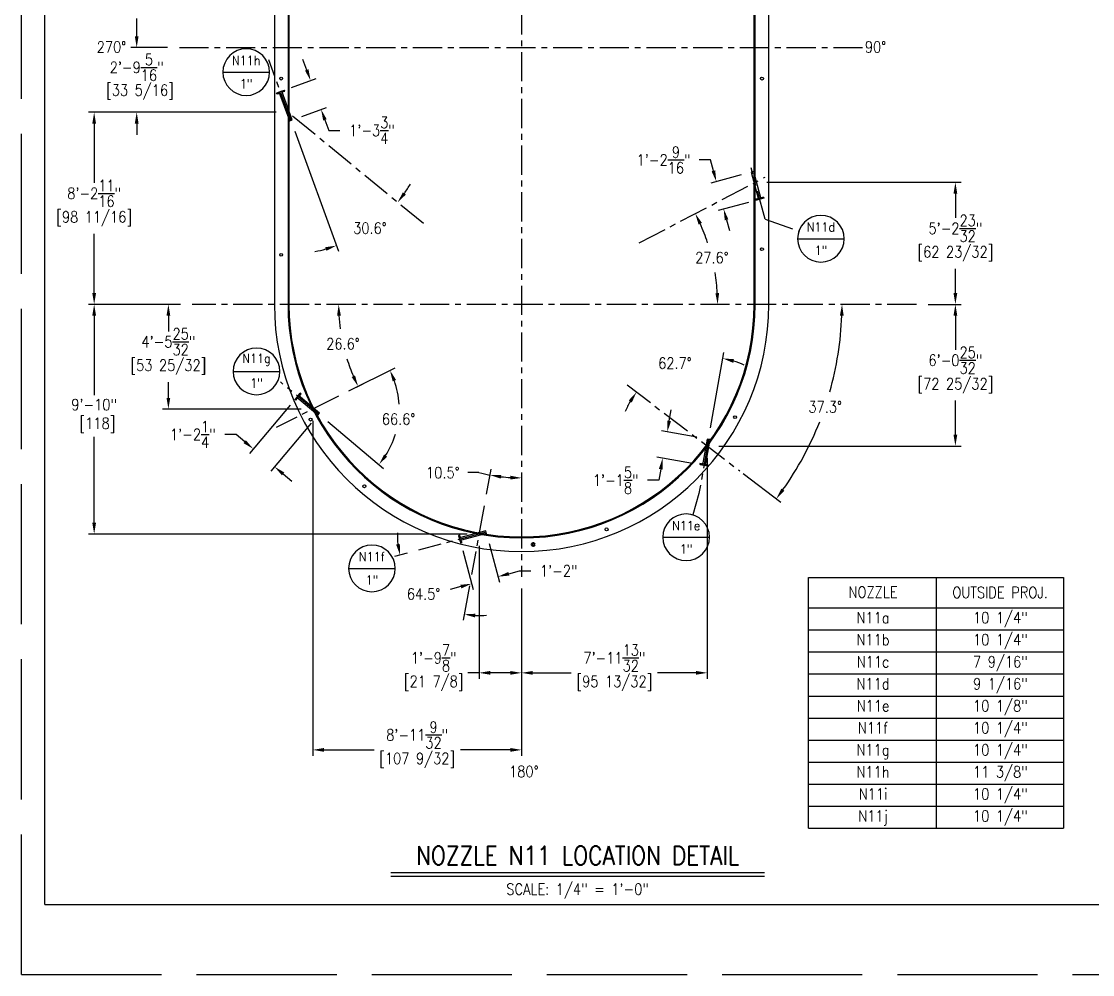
# Model space of a CAD drawing. Extents: x -965 to 2071, y 36 to 900.
# Drawn here: x -36 to 514, y 36 to 526 of the extents above; entities that cross this region are included whole.
import ezdxf
from ezdxf.enums import TextEntityAlignment as Align

# ---------------------------------------------------------------- set-up
doc = ezdxf.new("R2010")
doc.units = 0
doc.header["$LTSCALE"] = 12
doc.header["$MEASUREMENT"] = 0
doc.header["$PDMODE"] = 33
doc.header["$PDSIZE"] = -0.5
doc.linetypes.add('AM_ISO02W050', pattern=[7.5, 6, -1.5])
doc.linetypes.add('CENTER', pattern=[2, 1.25, -0.25, 0.25, -0.25])
doc.layers.get('0').update_dxf_attribs({"linetype": 'CONTINUOUS'})
doc.layers.get('Defpoints').update_dxf_attribs({"linetype": 'CONTINUOUS'})
for name, color, linetype in [('1 PIPE', 7, 'CONTINUOUS'), ('1-150-RFSO', 14, 'CONTINUOUS'), ('CENTER', 6, 'CENTER'), ('COVER', 3, 'CONTINUOUS'), ('DIM', 1, 'CONTINUOUS'), ('SHELL', 40, 'CONTINUOUS')]:
    doc.layers.add(name, color=color, linetype=linetype)
doc.layers.add('Equipment-AM_2', color=5, linetype='CONTINUOUS', lineweight=50)
doc.styles.add('ROMANS', font='ROMANS.shx', dxfattribs={"width": 0.85, "height": 5.76})
doc.styles.get("Standard").update_dxf_attribs({"font": 'sanss___.ttf'})
doc.dimstyles.get("Standard").update_dxf_attribs({"dimtxt": 0.18, "dimasz": 0.18, "dimexe": 0.18, "dimexo": 0.0625, "dimgap": 0.09, "dimtad": 0, "dimtih": 1, "dimtoh": 1, "dimdec": 4, "dimzin": 0, "dimdsep": 46, "dimtxsty": 'Standard', "dimcen": 0.09, "dimadec": 0, "dimazin": 0, "dimtfac": 1, "dimtdec": 4, "dimtofl": 0, "dimtmove": 0, "dimatfit": 3, "dimfxl": 1, "dimtolj": 1, "dimtzin": 0, "dimarcsym": 0})

# ---------------------------------------------------------------- blocks, each defined once
blk = doc.blocks.new('*D177')
at = {"layer": 'Defpoints', "color": 0, "transparency": 16777216}
for p in [(220.95, 821.96), (222.75, 791.41), (226.06, 783.53), (220.95, 644.36), (220.95, 240.37)]:
    blk.add_point(p, dxfattribs=at)
at = {"layer": 'DIM', "color": 0, "lineweight": -2, "transparency": 16777216}
for p, q in [((226.28, 789.53), (226.45, 794.32)), ((237.83, 790.45), (243.59, 790.45))]:
    blk.add_line(p, q, dxfattribs=at)
for start, end in [(92.2441, 94.4883), (83.4109, 87.9), (83.4117, 85.6559)]:
    blk.add_arc((220.95, 644.36), 147.07, start, end, dxfattribs=at)
at = {"layer": 'DIM', "color": 0, "transparency": 16777216}
for points in [[(215.17, 792.27), (215.21, 790.35), (220.95, 791.43)], [(232.04, 790.04), (232.15, 791.96), (226.34, 791.33)]]:
    blk.add_solid(points, dxfattribs=at)
at = {"layer": 'DIM', "color": 0, "transparency": 16777216, "insert": (254.45, 790.45), "char_height": 5.76, "attachment_point": 5, "style": 'ROMANS'}
blk.add_mtext('\\A1;2.1°', dxfattribs=at)
blk = doc.blocks.new('*D178')
at = {"layer": 'Defpoints', "color": 0, "transparency": 16777216}
for p in [(220.95, 821.96), (287.31, 823.92), (257.55, 775.36), (221.25, 762.86), (220.95, 240.37)]:
    blk.add_point(p, dxfattribs=at)
at = {"layer": 'DIM', "color": 0, "lineweight": -2, "transparency": 16777216}
for p, q in [((220.95, 827.96), (220.95, 856.01)), ((263.23, 777.32), (309.12, 793.12))]:
    blk.add_line(p, q, dxfattribs=at)
for start, end in [(64.9318, 86.3424), (22.6576, 47.4444)]:
    blk.add_arc((220.95, 762.76), 90.25, start, end, dxfattribs=at)
at = {"layer": 'DIM', "color": 0, "transparency": 16777216}
for points in [[(226.68, 851.86), (226.74, 853.78), (220.95, 853.01)], [(305.13, 797.87), (303.34, 797.18), (306.28, 792.14)]]:
    blk.add_solid(points, dxfattribs=at)
at = {"layer": 'DIM', "color": 0, "transparency": 16777216, "insert": (272.38, 836.92), "char_height": 5.76, "attachment_point": 5, "style": 'ROMANS'}
blk.add_mtext('\\A1;71.0°', dxfattribs=at)
blk = doc.blocks.new('*D186')
at = {"layer": 'Defpoints', "color": 0, "transparency": 16777216}
for p in [(346.02, 445.72), (320.35, 396.45), (51.69, 380.36), (220.95, 380.36), (423.8, 380.36)]:
    blk.add_point(p, dxfattribs=at)
at = {"layer": 'DIM', "color": 0, "lineweight": -2, "transparency": 16777216}
for start, end in [(18.3457, 24.316), (3.2778, 9.3354)]:
    blk.add_arc((220.95, 380.36), 100.7, start, end, dxfattribs=at)
at = {"layer": 'DIM', "color": 0, "transparency": 16777216}
for points in [[(311.85, 421.4), (313.58, 422.24), (310.2, 427)], [(322.44, 386.14), (320.53, 386.09), (321.65, 380.36)]]:
    blk.add_solid(points, dxfattribs=at)
at = {"layer": 'DIM', "color": 0, "transparency": 16777216, "insert": (318.74, 404.37), "char_height": 5.76, "attachment_point": 5, "style": 'ROMANS'}
blk.add_mtext('\\A1;27.6°', dxfattribs=at)
blk = doc.blocks.new('*D187')
at = {"layer": 'Defpoints', "color": 0, "transparency": 16777216}
for p in [(340.95, 443.07), (443.82, 443.07), (423.8, 380.36)]:
    blk.add_point(p, dxfattribs=at)
at = {"layer": 'DIM', "color": 0, "lineweight": -2, "transparency": 16777216}
for p, q in [((346.95, 443.07), (446.82, 443.07)), ((443.82, 437.31), (443.82, 424.74)), ((443.82, 386.12), (443.82, 398.69)), ((429.8, 380.36), (446.82, 380.36))]:
    blk.add_line(p, q, dxfattribs=at)
at = {"layer": 'DIM', "color": 0, "transparency": 16777216}
for points in [[(442.86, 437.31), (444.78, 437.31), (443.82, 443.07)], [(442.86, 386.12), (444.78, 386.12), (443.82, 380.36)]]:
    blk.add_solid(points, dxfattribs=at)
at = {"layer": 'DIM', "color": 0, "transparency": 16777216, "char_height": 5.76, "attachment_point": 5, "style": 'ROMANS'}
for s, insert in [('\\A1;5\'-2{\\H1x;\\S23/32;}"', (443.82, 419.39)), ('\\A1;[62 23/32]', (443.82, 406.37))]:
    blk.add_mtext(s, dxfattribs=dict(at, insert=insert))
blk = doc.blocks.new('*D188')
at = {"layer": 'Defpoints', "color": 0, "transparency": 16777216}
for p in [(51.69, 380.36), (220.95, 380.36), (423.8, 380.36), (370.26, 311.06), (330.06, 297.11)]:
    blk.add_point(p, dxfattribs=at)
at = {"layer": 'DIM', "color": 0, "lineweight": -2, "transparency": 16777216}
blk.add_line((334.83, 293.48), (354.2, 278.69), dxfattribs=at)
for start, end in [(344.1287, 357.995), (324.663, 338.4822)]:
    blk.add_arc((220.95, 380.36), 164.61, start, end, dxfattribs=at)
at = {"layer": 'DIM', "color": 0, "transparency": 16777216}
for points in [[(384.5, 374.61), (386.42, 374.58), (385.56, 380.36)], [(356.01, 284.58), (354.46, 285.72), (351.82, 280.51)]]:
    blk.add_solid(points, dxfattribs=at)
at = {"layer": 'DIM', "color": 0, "transparency": 16777216, "insert": (376.9, 327.66), "char_height": 5.76, "attachment_point": 5, "style": 'ROMANS'}
blk.add_mtext('\\A1;37.3°', dxfattribs=at)
blk = doc.blocks.new('*D189')
at = {"layer": 'Defpoints', "color": 0, "transparency": 16777216}
for p in [(220.95, 380.36), (307.72, 352.47), (316.97, 311.05), (330.06, 297.11), (312.05, 283.13)]:
    blk.add_point(p, dxfattribs=at)
at = {"layer": 'DIM', "color": 0, "lineweight": -2, "transparency": 16777216}
blk.add_line((318.01, 316.96), (324.82, 355.55), dxfattribs=at)
for start, end in [(65.5554, 72.7777), (149.8803, 157.1026)]:
    blk.add_arc((316.36, 307.57), 45.73, start, end, dxfattribs=at)
at = {"layer": 'DIM', "color": 0, "transparency": 16777216}
for points in [[(329.67, 350.31), (330.12, 352.18), (324.3, 352.6)], [(276.01, 331.05), (277.6, 329.98), (280, 335.3)]]:
    blk.add_solid(points, dxfattribs=at)
at = {"layer": 'DIM', "color": 0, "transparency": 16777216, "insert": (299.72, 350.16), "char_height": 5.76, "attachment_point": 5, "style": 'ROMANS'}
blk.add_mtext('\\A1;62.7°', dxfattribs=at)
blk = doc.blocks.new('*D190')
at = {"layer": 'Defpoints', "color": 0, "transparency": 16777216}
for p in [(423.8, 380.36), (316.36, 307.57), (443.82, 307.57)]:
    blk.add_point(p, dxfattribs=at)
at = {"layer": 'DIM', "color": 0, "lineweight": -2, "transparency": 16777216}
for p, q in [((429.8, 380.36), (446.82, 380.36)), ((443.82, 374.6), (443.82, 356.99)), ((443.82, 313.33), (443.82, 330.93)), ((322.36, 307.57), (446.82, 307.57))]:
    blk.add_line(p, q, dxfattribs=at)
at = {"layer": 'DIM', "color": 0, "transparency": 16777216}
for points in [[(442.86, 374.6), (444.78, 374.6), (443.82, 380.36)], [(442.86, 313.33), (444.78, 313.33), (443.82, 307.57)]]:
    blk.add_solid(points, dxfattribs=at)
at = {"layer": 'DIM', "color": 0, "transparency": 16777216, "char_height": 5.76, "attachment_point": 5, "style": 'ROMANS'}
for s, insert in [('\\A1;6\'-0{\\H1x;\\S25/32;}"', (443.82, 351.64)), ('\\A1;[72 25/32]', (443.82, 338.61))]:
    blk.add_mtext(s, dxfattribs=dict(at, insert=insert))
blk = doc.blocks.new('*D191')
at = {"layer": 'Defpoints', "color": 0, "transparency": 16777216}
for p in [(316.36, 307.57), (220.95, 240.37), (316.36, 191.03)]:
    blk.add_point(p, dxfattribs=at)
at = {"layer": 'DIM', "color": 0, "lineweight": -2, "transparency": 16777216}
for p, q in [((316.36, 301.57), (316.36, 188.03)), ((220.95, 234.37), (220.95, 188.03)), ((226.71, 191.03), (246.48, 191.03)), ((310.6, 191.03), (290.83, 191.03))]:
    blk.add_line(p, q, dxfattribs=at)
at = {"layer": 'DIM', "color": 0, "transparency": 16777216}
for points in [[(226.71, 191.99), (226.71, 190.07), (220.95, 191.03)], [(310.6, 191.99), (310.6, 190.07), (316.36, 191.03)]]:
    blk.add_solid(points, dxfattribs=at)
at = {"layer": 'DIM', "color": 0, "transparency": 16777216, "char_height": 5.76, "attachment_point": 5, "style": 'ROMANS'}
for s, insert in [('\\A1;7\'-11{\\H1x;\\S13/32;}"', (268.65, 198.71)), ('\\A1;[95 13/32]', (268.65, 185.68))]:
    blk.add_mtext(s, dxfattribs=dict(at, insert=insert))
blk = doc.blocks.new('*D192')
at = {"layer": 'Defpoints', "color": 0, "transparency": 16777216}
for p in [(199.08, 262.37), (220.95, 240.37), (199.08, 191.03)]:
    blk.add_point(p, dxfattribs=at)
at = {"layer": 'DIM', "color": 0, "lineweight": -2, "transparency": 16777216}
for p, q in [((199.08, 256.37), (199.08, 188.03)), ((220.95, 234.37), (220.95, 188.03)), ((199.08, 191.03), (193.32, 191.03)), ((215.19, 191.03), (204.84, 191.03))]:
    blk.add_line(p, q, dxfattribs=at)
at = {"layer": 'DIM', "color": 0, "transparency": 16777216}
for points in [[(204.84, 191.99), (204.84, 190.07), (199.08, 191.03)], [(215.19, 191.99), (215.19, 190.07), (220.95, 191.03)]]:
    blk.add_solid(points, dxfattribs=at)
at = {"layer": 'DIM', "color": 0, "transparency": 16777216, "char_height": 5.76, "attachment_point": 5, "style": 'ROMANS'}
for s, insert in [('\\A1;1\'-9{\\H1x;\\S7/8;}"', (175.81, 198.71)), ('\\A1;[21 7/8]', (175.81, 185.68))]:
    blk.add_mtext(s, dxfattribs=dict(at, insert=insert))
blk = doc.blocks.new('*D193')
at = {"layer": 'Defpoints', "color": 0, "transparency": 16777216}
for p in [(51.69, 380.36), (1.38, 262.37), (199.08, 262.37)]:
    blk.add_point(p, dxfattribs=at)
at = {"layer": 'DIM', "color": 0, "lineweight": -2, "transparency": 16777216}
for p, q in [((45.69, 380.36), (-1.62, 380.36)), ((1.38, 374.6), (1.38, 333.77)), ((1.38, 268.13), (1.38, 312.38)), ((193.08, 262.37), (-1.62, 262.37))]:
    blk.add_line(p, q, dxfattribs=at)
at = {"layer": 'DIM', "color": 0, "transparency": 16777216}
for points in [[(0.42, 374.6), (2.34, 374.6), (1.38, 380.36)], [(0.42, 268.13), (2.34, 268.13), (1.38, 262.37)]]:
    blk.add_solid(points, dxfattribs=at)
at = {"layer": 'DIM', "color": 0, "transparency": 16777216, "insert": (1.38, 323.08), "char_height": 5.76, "attachment_point": 5, "style": 'ROMANS'}
blk.add_mtext('\\A1;9\'-10"\\P [118]', dxfattribs=at)
blk = doc.blocks.new('*D194')
at = {"layer": 'Defpoints', "color": 0, "transparency": 16777216}
for p in [(51.69, 380.36), (39.5, 326.56), (113.68, 326.56)]:
    blk.add_point(p, dxfattribs=at)
at = {"layer": 'DIM', "color": 0, "lineweight": -2, "transparency": 16777216}
for p, q in [((45.69, 380.36), (36.5, 380.36)), ((39.5, 374.6), (39.5, 366.49)), ((39.5, 332.32), (39.5, 340.43)), ((107.68, 326.56), (36.5, 326.56))]:
    blk.add_line(p, q, dxfattribs=at)
at = {"layer": 'DIM', "color": 0, "transparency": 16777216}
for points in [[(38.54, 374.6), (40.46, 374.6), (39.5, 380.36)], [(38.54, 332.32), (40.46, 332.32), (39.5, 326.56)]]:
    blk.add_solid(points, dxfattribs=at)
at = {"layer": 'DIM', "color": 0, "transparency": 16777216, "char_height": 5.76, "attachment_point": 5, "style": 'ROMANS'}
for s, insert in [('\\A1;4\'-5{\\H1x;\\S25/32;}"', (39.5, 361.14)), ('\\A1;[53 25/32]', (39.5, 348.11))]:
    blk.add_mtext(s, dxfattribs=dict(at, insert=insert))
blk = doc.blocks.new('*D195')
at = {"layer": 'Defpoints', "color": 0, "transparency": 16777216}
for p in [(113.68, 326.56), (220.95, 240.37), (220.95, 151.45)]:
    blk.add_point(p, dxfattribs=at)
at = {"layer": 'DIM', "color": 0, "lineweight": -2, "transparency": 16777216}
for p, q in [((113.68, 320.56), (113.68, 148.45)), ((220.95, 234.37), (220.95, 148.45)), ((119.44, 151.45), (145.14, 151.45)), ((215.19, 151.45), (189.49, 151.45))]:
    blk.add_line(p, q, dxfattribs=at)
at = {"layer": 'DIM', "color": 0, "transparency": 16777216}
for points in [[(119.44, 152.41), (119.44, 150.49), (113.68, 151.45)], [(215.19, 152.41), (215.19, 150.49), (220.95, 151.45)]]:
    blk.add_solid(points, dxfattribs=at)
at = {"layer": 'DIM', "color": 0, "transparency": 16777216, "char_height": 5.76, "attachment_point": 5, "style": 'ROMANS'}
for s, insert in [('\\A1;8\'-11{\\H1x;\\S9/32;}"', (167.32, 159.13)), ('\\A1;[107 9/32]', (167.32, 146.1))]:
    blk.add_mtext(s, dxfattribs=dict(at, insert=insert))
blk = doc.blocks.new('*D197')
at = {"layer": 'Defpoints', "color": 0, "transparency": 16777216}
for p in [(1.38, 479.05), (100.95, 479.05), (51.69, 380.36)]:
    blk.add_point(p, dxfattribs=at)
at = {"layer": 'DIM', "color": 0, "lineweight": -2, "transparency": 16777216}
for p, q in [((94.95, 479.05), (-1.62, 479.05)), ((1.38, 473.29), (1.38, 442.73)), ((1.38, 386.12), (1.38, 416.67)), ((45.69, 380.36), (-1.62, 380.36))]:
    blk.add_line(p, q, dxfattribs=at)
at = {"layer": 'DIM', "color": 0, "transparency": 16777216}
for points in [[(0.42, 473.29), (2.34, 473.29), (1.38, 479.05)], [(0.42, 386.12), (2.34, 386.12), (1.38, 380.36)]]:
    blk.add_solid(points, dxfattribs=at)
at = {"layer": 'DIM', "color": 0, "transparency": 16777216, "char_height": 5.76, "attachment_point": 5, "style": 'ROMANS'}
for s, insert in [('\\A1;8\'-2{\\H1x;\\S11/16;}"', (1.38, 437.38)), ('\\A1;[98 11/16]', (1.38, 424.35))]:
    blk.add_mtext(s, dxfattribs=dict(at, insert=insert))
blk = doc.blocks.new('*D200')
at = {"layer": 'Defpoints', "color": 0, "transparency": 16777216}
for p in [(220.95, 821.96), (215.51, 291.33), (201.77, 276.9), (195.23, 241.6), (220.95, 240.37)]:
    blk.add_point(p, dxfattribs=at)
at = {"layer": 'DIM', "color": 0, "lineweight": -2, "transparency": 16777216}
for p, q in [((199.07, 293.89), (193.31, 293.89)), ((202.87, 282.8), (205.24, 295.61))]:
    blk.add_line(p, q, dxfattribs=at)
for start, end in [(255.7978, 259.4985), (263.1993, 266.2992)]:
    blk.add_arc((220.95, 380.36), 89.19, start, end, dxfattribs=at)
at = {"layer": 'DIM', "color": 0, "transparency": 16777216}
for points in [[(210.25, 290.84), (210.53, 292.74), (204.7, 292.66)], [(215.23, 292.31), (215.16, 290.39), (220.95, 291.16)]]:
    blk.add_solid(points, dxfattribs=at)
at = {"layer": 'DIM', "color": 0, "transparency": 16777216, "insert": (180.47, 293.89), "char_height": 5.76, "attachment_point": 5, "style": 'ROMANS'}
blk.add_mtext('\\A1;10.5°', dxfattribs=at)
blk = doc.blocks.new('*D201')
at = {"layer": 'Defpoints', "color": 0, "transparency": 16777216}
for p in [(201.77, 276.9), (202.69, 263.33), (167.96, 254.03), (165.35, 237.41), (195.23, 241.6)]:
    blk.add_point(p, dxfattribs=at)
at = {"layer": 'DIM', "color": 0, "lineweight": -2, "transparency": 16777216}
for p, q in [((162.17, 252.48), (155.65, 250.73)), ((194.14, 235.7), (190.89, 218.16))]:
    blk.add_line(p, q, dxfattribs=at)
for start, end in [(179.2584, 187.1292), (267.3693, 275.2401)]:
    blk.add_arc((199.08, 262.37), 41.96, start, end, dxfattribs=at)
at = {"layer": 'DIM', "color": 0, "transparency": 16777216}
for points in [[(158.38, 257.34), (156.5, 256.97), (158.55, 251.5)], [(197.05, 219.49), (197.26, 221.4), (191.43, 221.11)]]:
    blk.add_solid(points, dxfattribs=at)
at = {"layer": 'DIM', "color": 0, "transparency": 16777216, "insert": (170.6, 231.55), "char_height": 5.76, "attachment_point": 5, "style": 'ROMANS'}
blk.add_mtext('\\A1;64.5°', dxfattribs=at)
blk = doc.blocks.new('*D202')
at = {"layer": 'Defpoints', "color": 0, "transparency": 16777216}
for p in [(51.69, 380.36), (423.8, 380.36), (131.44, 351.69), (126.9, 333.19), (94.81, 317.1)]:
    blk.add_point(p, dxfattribs=at)
at = {"layer": 'DIM', "color": 0, "lineweight": -2, "transparency": 16777216}
blk.add_line((132.26, 335.88), (139.62, 339.57), dxfattribs=at)
for start, end in [(183.512, 187.694), (197.2963, 203.121)]:
    blk.add_arc((220.95, 380.36), 93.98, start, end, dxfattribs=at)
at = {"layer": 'DIM', "color": 0, "transparency": 16777216}
for points in [[(126.18, 374.57), (128.1, 374.63), (126.97, 380.36)], [(135.39, 343.85), (133.65, 343.05), (136.94, 338.22)]]:
    blk.add_solid(points, dxfattribs=at)
at = {"layer": 'DIM', "color": 0, "transparency": 16777216, "insert": (129.18, 360.09), "char_height": 5.76, "attachment_point": 5, "style": 'ROMANS'}
blk.add_mtext('\\A1;26.6°', dxfattribs=at)
blk = doc.blocks.new('*D203')
at = {"layer": 'Defpoints', "color": 0, "transparency": 16777216}
for p in [(97.08, 340.49), (126.9, 333.19), (116.75, 323.99), (94.81, 317.1), (155.94, 313.01)]:
    blk.add_point(p, dxfattribs=at)
at = {"layer": 'DIM', "color": 0, "lineweight": -2, "transparency": 16777216}
for p, q in [((132.26, 335.88), (156.03, 347.8)), ((121.34, 320.14), (149.98, 296.11))]:
    blk.add_line(p, q, dxfattribs=at)
for start, end in [(3.2495, 19.1907), (327.4423, 343.1748)]:
    blk.add_arc((113.68, 326.56), 44.38, start, end, dxfattribs=at)
at = {"layer": 'DIM', "color": 0, "transparency": 16777216}
for points in [[(154.71, 340.78), (156.48, 341.52), (153.35, 346.46)], [(151.86, 302.11), (150.31, 303.25), (147.68, 298.04)]]:
    blk.add_solid(points, dxfattribs=at)
at = {"layer": 'DIM', "color": 0, "transparency": 16777216, "insert": (157.76, 321.4), "char_height": 5.76, "attachment_point": 5, "style": 'ROMANS'}
blk.add_mtext('\\A1;66.6°', dxfattribs=at)
blk = doc.blocks.new('*D204')
at = {"layer": 'Defpoints', "color": 0, "transparency": 16777216}
for p in [(91.16, 505.95), (100.95, 479.05), (102.45, 474.92), (137.6, 416.05), (220.95, 380.36)]:
    blk.add_point(p, dxfattribs=at)
at = {"layer": 'DIM', "color": 0, "lineweight": -2, "transparency": 16777216}
blk.add_line((104.51, 469.28), (126.91, 407.74), dxfattribs=at)
for start, end in [(325.0942, 329.6234), (280.9416, 285.4708)]:
    blk.add_arc((100.95, 479.05), 72.88, start, end, dxfattribs=at)
at = {"layer": 'DIM', "color": 0, "transparency": 16777216}
for points in [[(161.49, 436.76), (159.96, 437.92), (157.24, 432.75)], [(120.1, 409.72), (120.69, 407.89), (125.88, 410.56)]]:
    blk.add_solid(points, dxfattribs=at)
at = {"layer": 'DIM', "color": 0, "transparency": 16777216, "insert": (143.05, 419.55), "char_height": 5.76, "attachment_point": 5, "style": 'ROMANS'}
blk.add_mtext('\\A1;30.6°', dxfattribs=at)
blk = doc.blocks.new('Nozzle Callout')
blk.add_line((0.25, 0), (-0.25, 0))
blk.add_circle((0, 0), 0.25)
at = {"style": 'ROMANS', "width": 0.9}
for tag, p in [('NZ-ID', (0, 0.125)), ('NZ-SZ', (0, -0.125))]:
    blk.add_attdef(tag, text='', height=0.0975, dxfattribs=at).set_placement(p, align=Align.MIDDLE)
blk = doc.blocks.new('*D205')
at = {"layer": 'Defpoints', "color": 0, "transparency": 16777216}
for p in [(23.22, 568.31), (100.95, 568.31), (45.13, 512.36)]:
    blk.add_point(p, dxfattribs=at)
at = {"layer": 'DIM', "color": 0, "lineweight": -2, "transparency": 16777216}
for p, q in [((94.95, 568.31), (20.22, 568.31)), ((23.22, 562.55), (23.22, 553.36)), ((23.22, 518.12), (23.22, 527.31)), ((39.13, 512.36), (20.22, 512.36))]:
    blk.add_line(p, q, dxfattribs=at)
at = {"layer": 'DIM', "color": 0, "transparency": 16777216}
for points in [[(22.26, 562.55), (24.18, 562.55), (23.22, 568.31)], [(22.26, 518.12), (24.18, 518.12), (23.22, 512.36)]]:
    blk.add_solid(points, dxfattribs=at)
at = {"layer": 'DIM', "color": 0, "transparency": 16777216, "char_height": 5.76, "attachment_point": 5, "style": 'ROMANS'}
for s, insert in [('\\A1;4\'-7{\\H1x;\\S31/32;}"', (23.22, 548.01)), ('\\A1;[55 31/32]', (23.22, 534.99))]:
    blk.add_mtext(s, dxfattribs=dict(at, insert=insert))
blk = doc.blocks.new('*D206')
at = {"layer": 'Defpoints', "color": 0, "transparency": 16777216}
for p in [(45.13, 512.36), (23.22, 479.05), (100.95, 479.05)]:
    blk.add_point(p, dxfattribs=at)
at = {"layer": 'DIM', "color": 0, "lineweight": -2, "transparency": 16777216}
for p, q in [((23.22, 518.12), (23.22, 523.88)), ((39.13, 512.36), (20.22, 512.36)), ((94.95, 479.05), (20.22, 479.05)), ((23.22, 473.29), (23.22, 467.53))]:
    blk.add_line(p, q, dxfattribs=at)
at = {"layer": 'DIM', "color": 0, "transparency": 16777216}
for points in [[(22.26, 518.12), (24.18, 518.12), (23.22, 512.36)], [(22.26, 473.29), (24.18, 473.29), (23.22, 479.05)]]:
    blk.add_solid(points, dxfattribs=at)
at = {"layer": 'DIM', "color": 0, "transparency": 16777216, "insert": (23.22, 497.32), "char_height": 5.76, "attachment_point": 5, "style": 'ROMANS'}
blk.add_mtext('\\A1;2\'-9{\\H1x;\\S5/16;}"\\P [33 5/16]', dxfattribs=at)
blk = doc.blocks.new('*D250')
at = {"layer": 'Defpoints', "color": 0, "transparency": 16777216}
for p in [(97.06, 489.73), (117.95, 480.56), (102.45, 474.92)]:
    blk.add_point(p, dxfattribs=at)
at = {"layer": 'DIM', "color": 0, "lineweight": -2, "transparency": 16777216}
for p, q in [((110.59, 500.78), (108.62, 506.2)), ((102.7, 491.78), (115.38, 496.4)), ((108.09, 476.97), (120.77, 481.59)), ((119.92, 475.15), (121.89, 469.73)), ((121.89, 469.73), (127.65, 469.73))]:
    blk.add_line(p, q, dxfattribs=at)
at = {"layer": 'DIM', "color": 0, "transparency": 16777216}
for points in [[(111.49, 501.11), (109.69, 500.46), (112.56, 495.37)], [(120.82, 475.48), (119.02, 474.82), (117.95, 480.56)]]:
    blk.add_solid(points, dxfattribs=at)
at = {"layer": 'DIM', "color": 0, "transparency": 16777216, "insert": (144.11, 469.73), "char_height": 5.76, "attachment_point": 5, "style": 'ROMANS'}
blk.add_mtext('\\A1;1\'-3{\\H1x;\\S3/4;}"', dxfattribs=at)
blk = doc.blocks.new('*D251')
at = {"layer": 'Defpoints', "color": 0, "transparency": 16777216}
for p in [(105.83, 333.15), (116.75, 323.99), (94.04, 296.94)]:
    blk.add_point(p, dxfattribs=at)
at = {"layer": 'DIM', "color": 0, "lineweight": -2, "transparency": 16777216}
for p, q in [((101.98, 328.56), (81.2, 303.8)), ((112.89, 319.4), (92.11, 294.64)), ((74.3, 313.5), (68.54, 313.5)), ((78.72, 309.8), (74.3, 313.5)), ((98.45, 293.24), (102.87, 289.53))]:
    blk.add_line(p, q, dxfattribs=at)
at = {"layer": 'DIM', "color": 0, "transparency": 16777216}
for points in [[(79.33, 310.53), (78.1, 309.06), (83.13, 306.09)], [(99.07, 293.97), (97.84, 292.5), (94.04, 296.94)]]:
    blk.add_solid(points, dxfattribs=at)
at = {"layer": 'DIM', "color": 0, "transparency": 16777216, "insert": (52.09, 313.5), "char_height": 5.76, "attachment_point": 5, "style": 'ROMANS'}
blk.add_mtext('\\A1;1\'-2{\\H1x;\\S1/4;}"', dxfattribs=at)
blk = doc.blocks.new('*D252')
at = {"layer": 'Defpoints', "color": 0, "transparency": 16777216}
for p in [(189.18, 259.71), (202.69, 263.33), (208.82, 240.45)]:
    blk.add_point(p, dxfattribs=at)
at = {"layer": 'DIM', "color": 0, "lineweight": -2, "transparency": 16777216}
for p, q in [((190.73, 253.92), (196.09, 233.93)), ((204.24, 257.54), (209.59, 237.55)), ((214.38, 241.94), (219.94, 243.43)), ((219.94, 243.43), (225.7, 243.43)), ((189.75, 235.34), (184.18, 233.85))]:
    blk.add_line(p, q, dxfattribs=at)
at = {"layer": 'DIM', "color": 0, "transparency": 16777216}
for points in [[(214.13, 242.87), (214.63, 241.01), (208.82, 240.45)], [(189.5, 236.27), (190, 234.41), (195.31, 236.83)]]:
    blk.add_solid(points, dxfattribs=at)
at = {"layer": 'DIM', "color": 0, "transparency": 16777216, "insert": (240.06, 243.43), "char_height": 5.76, "attachment_point": 5, "style": 'ROMANS'}
blk.add_mtext('\\A1;1\'-2"', dxfattribs=at)
blk = doc.blocks.new('*D253')
at = {"layer": 'Defpoints', "color": 0, "transparency": 16777216}
for p in [(316.97, 311.05), (293.42, 301.35), (314.6, 297.61)]:
    blk.add_point(p, dxfattribs=at)
at = {"layer": 'DIM', "color": 0, "lineweight": -2, "transparency": 16777216}
for p, q in [((296.79, 320.46), (297.79, 326.13)), ((311.06, 312.1), (292.83, 315.31)), ((308.69, 298.66), (290.46, 301.87)), ((292.42, 295.68), (291.42, 290)), ((291.42, 290), (285.66, 290))]:
    blk.add_line(p, q, dxfattribs=at)
at = {"layer": 'DIM', "color": 0, "transparency": 16777216}
for points in [[(295.84, 320.63), (297.73, 320.29), (295.79, 314.79)], [(291.47, 295.84), (293.36, 295.51), (293.42, 301.35)]]:
    blk.add_solid(points, dxfattribs=at)
at = {"layer": 'DIM', "color": 0, "transparency": 16777216, "insert": (269.31, 290), "char_height": 5.76, "attachment_point": 5, "style": 'ROMANS'}
blk.add_mtext('\\A1;1\'-1{\\H1x;\\S5/8;}"', dxfattribs=at)
blk = doc.blocks.new('*D254')
at = {"layer": 'Defpoints', "color": 0, "transparency": 16777216}
for p in [(339.53, 448.4), (320.99, 443.43), (343.3, 434.32)]:
    blk.add_point(p, dxfattribs=at)
at = {"layer": 'DIM', "color": 0, "lineweight": -2, "transparency": 16777216}
for p, q in [((318.01, 454.56), (312.25, 454.56)), ((319.5, 448.99), (318.01, 454.56)), ((333.73, 446.84), (318.09, 442.65)), ((337.5, 432.77), (321.86, 428.58)), ((326.25, 423.79), (327.74, 418.23))]:
    blk.add_line(p, q, dxfattribs=at)
at = {"layer": 'DIM', "color": 0, "transparency": 16777216}
for points in [[(320.43, 449.24), (318.57, 448.75), (320.99, 443.43)], [(327.18, 424.04), (325.33, 423.54), (324.76, 429.35)]]:
    blk.add_solid(points, dxfattribs=at)
at = {"layer": 'DIM', "color": 0, "transparency": 16777216, "insert": (293.93, 454.56), "char_height": 5.76, "attachment_point": 5, "style": 'ROMANS'}
blk.add_mtext('\\A1;1\'-2{\\H1x;\\S9/16;}"', dxfattribs=at)
blk = doc.blocks.new('A$C3998caff')
at = {"layer": 'DIM'}
for centre in [(-43.06, 115.72), (43.66, 115.59), (-108.38, 59.22), (109.66, 57.94), (-123.5, -25.44), (123.5, -28.38), (123.5, -235.62), (-123.5, -238.56), (-108.38, -323.22), (109.66, -321.94), (-80.77, -357.43), (43.66, -379.59)]:
    blk.add_circle(centre, 0.75, dxfattribs=at)

msp = doc.modelspace()

# ---------------------------------------------------------------- linework, layer by layer
for p, q in [((-24, 72), (-24, 888)), ((368.430054, 240.083926), (499.288185, 240.083926)), ((368.430054, 111.193476), (368.430054, 240.083926)), ((433.859119, 240.083926), (433.859119, 111.193476)), ((499.288185, 240.083926), (499.288185, 111.193476)), ((368.430054, 224.414378), (499.288185, 224.414378)), ((368.430054, 213.092287), (499.288185, 213.092287)), ((368.430054, 201.770197), (499.288185, 201.770197)), ((368.430054, 190.448107), (499.288185, 190.448107)), ((368.430054, 179.126017), (499.288185, 179.126017)), ((368.430054, 167.803927), (499.288185, 167.803927)), ((368.430054, 156.481837), (499.288185, 156.481837)), ((368.430054, 145.159747), (499.288185, 145.159747)), ((368.430054, 133.837656), (499.288185, 133.837656)), ((368.430054, 122.515566), (499.288185, 122.515566)), ((368.430054, 111.193476), (499.288185, 111.193476)), ((-24, 72), (1080, 72))]:
    msp.add_line(p, q)
at = {"layer": '1 PIPE'}
for p, q in [((96.488577, 489.388812), (97.724273, 489.838568)), ((103.072612, 475.144128), (97.724273, 489.838568)), ((101.836916, 474.694372), (96.488577, 489.388812)), ((101.836916, 474.694372), (103.072612, 475.144128)), ((340.160972, 448.566811), (338.890779, 448.226464)), ((338.890779, 448.226464), (342.630242, 434.270599)), ((340.160972, 448.566811), (343.900435, 434.610946)), ((343.900435, 434.610946), (342.630242, 434.270599)), ((105.505755, 332.56746), (106.35102, 333.574809)), ((116.323034, 323.490685), (105.505755, 332.56746)), ((117.1683, 324.498033), (106.35102, 333.574809)), ((116.323034, 323.490685), (117.1683, 324.498033)), ((316.32282, 311.167398), (313.974912, 297.851752)), ((317.617842, 310.939051), (315.269934, 297.623405)), ((317.617842, 310.939051), (316.32282, 311.167398)), ((315.269934, 297.623405), (313.974912, 297.851752)), ((202.51579, 263.966823), (189.130677, 260.380293)), ((189.471024, 259.1101), (189.130677, 260.380293)), ((202.856137, 262.69663), (189.471024, 259.1101)), ((202.856137, 262.69663), (202.51579, 263.966823))]:
    msp.add_line(p, q, dxfattribs=at)
at = {"layer": '1-150-RFSO'}
for p, q in [((96.12398, 489.389131), (98.003365, 490.073172)), ((97.702664, 489.963725), (97.916426, 489.376417)), ((98.024742, 490.014441), (98.003365, 490.073172)), ((98.024742, 490.014441), (99.081896, 490.399214)), ((98.166386, 489.533906), (99.252906, 489.929367)), ((98.259665, 490.099946), (98.430675, 489.6301)), ((98.846973, 490.313708), (99.017983, 489.843862)), ((99.252906, 489.929367), (99.081896, 490.399214)), ((95.088202, 488.945628), (96.145356, 489.330401)), ((95.259212, 488.475782), (95.088202, 488.945628)), ((95.259212, 488.475782), (96.345732, 488.871242)), ((95.323125, 489.031133), (95.494135, 488.561287)), ((95.910433, 489.244896), (96.081443, 488.775049)), ((96.145356, 489.330401), (96.12398, 489.389131)), ((96.367108, 488.812512), (96.345732, 488.871242)), ((96.367108, 488.812512), (96.659587, 488.918965)), ((96.424682, 489.498578), (96.638444, 488.91127)), ((97.895283, 489.368722), (98.187763, 489.475176)), ((98.187763, 489.475176), (98.166386, 489.533906)), ((342.500833, 434.753562), (342.200188, 434.673004)), ((342.640861, 434.144035), (342.479099, 434.747738)), ((344.07167, 435.174466), (343.771025, 435.093909)), ((343.95452, 434.496028), (343.792759, 435.099732)), ((344.07167, 435.174466), (344.087846, 435.114096)), ((345.204698, 435.413355), (344.087846, 435.114096)), ((345.334107, 434.930392), (344.247441, 434.639221)), ((344.488922, 434.703926), (344.359513, 435.186889)), ((345.092626, 434.865688), (344.963216, 435.34865)), ((345.204698, 435.413355), (345.334107, 434.930392)), ((342.216365, 434.612634), (341.099513, 434.313374)), ((341.099513, 434.313374), (341.228922, 433.830411)), ((342.315589, 434.121583), (341.228922, 433.830411)), ((341.470404, 433.895116), (341.340994, 434.378079)), ((342.074107, 434.056878), (341.944698, 434.539841)), ((342.200188, 434.673004), (342.216365, 434.612634)), ((342.315589, 434.121583), (342.331765, 434.061212)), ((344.263617, 434.578851), (342.331765, 434.061212)), ((344.247441, 434.639221), (344.263617, 434.578851)), ((104.514586, 331.483464), (105.237722, 332.345264)), ((104.897608, 331.16207), (104.514586, 331.483464)), ((104.675283, 331.674975), (105.058305, 331.353581)), ((104.897608, 331.16207), (105.640831, 332.047809)), ((105.077025, 332.153753), (105.460047, 331.832359)), ((105.189844, 332.385438), (106.475419, 333.917527)), ((105.237722, 332.345264), (105.189844, 332.385438)), ((105.395536, 332.630573), (105.874314, 332.22883)), ((105.688709, 332.007635), (105.640831, 332.047809)), ((105.688709, 332.007635), (105.888777, 332.246066)), ((106.269727, 333.672393), (106.748505, 333.270651)), ((106.523297, 333.877353), (106.475419, 333.917527)), ((106.523297, 333.877353), (107.246433, 334.739153)), ((106.683994, 334.068864), (107.067016, 333.74747)), ((106.734043, 333.253415), (106.93411, 333.491846)), ((106.886232, 333.53202), (107.629456, 334.417759)), ((106.93411, 333.491846), (106.886232, 333.53202)), ((107.085736, 334.547642), (107.468759, 334.226248)), ((107.629456, 334.417759), (107.246433, 334.739153)), ((312.605678, 298.537434), (312.518854, 298.045031)), ((313.626762, 297.849676), (312.518854, 298.045031)), ((313.744362, 298.336654), (312.605678, 298.537434)), ((312.765056, 298.001619), (312.85188, 298.494022)), ((313.380561, 297.893088), (313.467385, 298.385492)), ((313.626762, 297.849676), (313.615909, 297.788126)), ((315.585525, 297.44083), (313.615909, 297.788126)), ((313.755215, 298.398204), (313.744362, 298.336654)), ((314.061736, 298.344156), (313.755215, 298.398204)), ((313.931048, 297.732558), (314.039578, 298.348063)), ((315.270386, 297.496397), (315.378917, 298.111902)), ((315.66328, 298.061761), (315.356758, 298.115809)), ((315.596378, 297.50238), (315.585525, 297.44083)), ((316.704287, 297.307026), (315.596378, 297.50238)), ((315.66328, 298.061761), (315.652427, 298.00021)), ((316.791111, 297.79943), (315.652427, 298.00021)), ((315.84258, 297.458968), (315.929404, 297.951372)), ((316.458085, 297.350438), (316.544909, 297.842842)), ((316.791111, 297.79943), (316.704287, 297.307026)), ((189.173453, 261.911022), (188.69049, 261.781613)), ((188.981662, 260.694946), (188.69049, 261.781613)), ((188.755195, 261.540131), (189.238158, 261.669541)), ((188.916957, 260.936428), (189.39992, 261.065837)), ((188.981662, 260.694946), (188.921291, 260.67877)), ((189.438929, 258.746918), (188.921291, 260.67877)), ((189.004113, 260.369674), (189.607817, 260.531436)), ((189.472713, 260.794171), (189.173453, 261.911022)), ((189.356107, 259.056015), (189.959811, 259.217776)), ((189.4993, 258.763095), (189.438929, 258.746918)), ((189.533083, 260.810347), (189.472713, 260.794171)), ((189.790471, 257.676428), (189.4993, 258.763095)), ((189.61364, 260.509702), (189.533083, 260.810347)), ((189.564004, 258.521613), (190.046967, 258.651023)), ((190.034545, 258.938865), (189.953987, 259.23951)), ((190.034545, 258.938865), (189.974174, 258.922689)), ((190.273434, 257.805837), (189.974174, 258.922689)), ((189.725766, 257.917909), (190.208729, 258.047319)), ((190.273434, 257.805837), (189.790471, 257.676428))]:
    msp.add_line(p, q, dxfattribs=at)
at = {"layer": 'CENTER'}
for p, q in [((220.952143, 821.962288), (220.952143, 240.374789)), ((45.125699, 512.355767), (396.778588, 512.355767)), ((102.454764, 474.91925), (91.161091, 505.948362)), ((98.468496, 490.439875), (98.809151, 489.503933)), ((95.531957, 489.371062), (95.872612, 488.43512)), ((170.514303, 421.837486), (100.952143, 479.047666)), ((346.034829, 424.104894), (338.952392, 450.536906)), ((281.392748, 411.945032), (346.017115, 445.720941)), ((344.854962, 434.545253), (344.597176, 435.507323)), ((341.836444, 433.736443), (341.578658, 434.698514)), ((346.034829, 424.104894), (363.398393, 418.037754)), ((423.796201, 380.355767), (51.693677, 380.355767)), ((116.745667, 323.994359), (97.084594, 340.491958)), ((275.171441, 338.988918), (333.143856, 294.758613)), ((126.895382, 333.187899), (94.808669, 317.096957)), ((104.686172, 332.073778), (105.449159, 331.433556)), ((106.694883, 334.467667), (107.45787, 333.827445)), ((316.970331, 311.053225), (312.046259, 283.127425)), ((313.029743, 297.703117), (313.202698, 298.683994)), ((316.107267, 297.160466), (316.280222, 298.141343)), ((312.046259, 283.127425), (308.853958, 272.209895)), ((201.774462, 276.897085), (195.232149, 241.602983)), ((202.685964, 263.331727), (167.964363, 254.028102)), ((188.596522, 261.174091), (189.558593, 261.431877)), ((189.405332, 258.155573), (190.367402, 258.413359))]:
    msp.add_line(p, q, dxfattribs=at)
at = {"layer": 'Defpoints', "linetype": 'AM_ISO02W050'}
for q in [(-36, 900), (1116, 36)]:
    msp.add_line((-36, 36), q, dxfattribs=at)
at = {"layer": 'DIM'}
for p, q in [((153.747866, 88.533198), (345.747866, 88.533198)), ((153.747866, 86.613198), (345.747866, 86.613198))]:
    msp.add_line(p, q, dxfattribs=at)
at = {"layer": 'Equipment-AM_2'}
msp.add_circle((226.952143, 257.030149), 0.75, dxfattribs=at)
at = {"layer": 'SHELL'}
for p, q in [((93.952143, 644.355767), (93.952143, 380.355767)), ((347.952143, 380.355767), (347.952143, 644.355767))]:
    msp.add_line(p, q, dxfattribs=at)
for points in [[(340.952143, 644.355767, 1), (100.952143, 644.355767), (100.952143, 380.355767, 1), (340.952143, 380.355767)], [(340.452143, 644.355767, 1), (101.452143, 644.355767), (101.452143, 380.355767, 1), (340.452143, 380.355767)]]:
    msp.add_lwpolyline(points, format="xyb", close=True, dxfattribs=at)
for centre in [(97.452143, 496.355767), (344.452143, 496.355767)]:
    msp.add_circle(centre, 0.75, dxfattribs=at)
msp.add_arc((220.952143, 380.355767), 127, 180, 0, dxfattribs=at)

# ---------------------------------------------------------------- block references
at = {"layer": 'COVER'}
msp.add_blockref('A$C3998caff', (220.952143, 644.355767), dxfattribs=at)
at = {"layer": 'DIM'}
ref = msp.add_blockref('Nozzle Callout', (79.483138, 499.679839), dxfattribs=dict(at, xscale=-48, yscale=48, zscale=48))
ref.add_attrib('NZ-ID', 'N11h', dxfattribs={"layer": '0', "height": 4.68, "style": 'ROMANS', "width": 0.9}).set_placement((79.483138, 505.679839), align=Align.MIDDLE)
ref.add_attrib('NZ-SZ', '1"', dxfattribs={"layer": '0', "height": 4.68, "style": 'ROMANS', "width": 0.9}).set_placement((79.483138, 493.679839), align=Align.MIDDLE)
ref = msp.add_blockref('Nozzle Callout', (374.726748, 414.079424), dxfattribs=dict(at, xscale=-48, yscale=48, zscale=48))
ref.add_attrib('NZ-ID', 'N11d', dxfattribs={"layer": '0', "height": 4.68, "style": 'ROMANS', "width": 0.9}).set_placement((374.726748, 420.079424), align=Align.MIDDLE)
ref.add_attrib('NZ-SZ', '1"', dxfattribs={"layer": '0', "height": 4.68, "style": 'ROMANS', "width": 0.9}).set_placement((374.726748, 408.079424), align=Align.MIDDLE)
ref = msp.add_blockref('Nozzle Callout', (84.769695, 345.893383), dxfattribs=dict(at, xscale=-48, yscale=48, zscale=48))
ref.add_attrib('NZ-ID', 'N11g', dxfattribs={"layer": '0', "height": 4.68, "style": 'ROMANS', "width": 0.9}).set_placement((84.769695, 351.893383), align=Align.MIDDLE)
ref.add_attrib('NZ-SZ', '1"', dxfattribs={"layer": '0', "height": 4.68, "style": 'ROMANS', "width": 0.9}).set_placement((84.769695, 339.893383), align=Align.MIDDLE)
ref = msp.add_blockref('Nozzle Callout', (305.48616, 260.692172), dxfattribs=dict(at, xscale=-48, yscale=48, zscale=48))
ref.add_attrib('NZ-ID', 'N11e', dxfattribs={"layer": '0', "height": 4.68, "style": 'ROMANS', "width": 0.9}).set_placement((305.48616, 266.692172), align=Align.MIDDLE)
ref.add_attrib('NZ-SZ', '1"', dxfattribs={"layer": '0', "height": 4.68, "style": 'ROMANS', "width": 0.9}).set_placement((305.48616, 254.692172), align=Align.MIDDLE)
ref = msp.add_blockref('Nozzle Callout', (144.05726, 244.688189), dxfattribs=dict(at, xscale=-48, yscale=48, zscale=48))
ref.add_attrib('NZ-ID', 'N11f', dxfattribs={"layer": '0', "height": 4.68, "style": 'ROMANS', "width": 0.9}).set_placement((144.05726, 250.688189), align=Align.MIDDLE)
ref.add_attrib('NZ-SZ', '1"', dxfattribs={"layer": '0', "height": 4.68, "style": 'ROMANS', "width": 0.9}).set_placement((144.05726, 238.688189), align=Align.MIDDLE)

# ---------------------------------------------------------------- texts
at = {"layer": 'DIM', "style": 'ROMANS', "width": 0.85}
for s, p in [('270%%D', (10.23751, 512.568494)), ('90%%D', (402.771401, 512.601451)), ('NOZZLE', (401.506815, 232.469283)), ('OUTSIDE PROJ.', (466.811917, 232.321288)), ('N11a', (401.506815, 219.380556)), ('10 1/4"', (466.93588, 219.380556)), ('N11b', (401.506815, 208.058466)), ('10 1/4"', (466.93588, 208.058466)), ('N11c', (401.506815, 196.736376)), ('7 9/16"', (466.93588, 196.736376)), ('N11d', (401.506815, 185.414286)), ('9 1/16"', (466.93588, 185.414286)), ('N11e', (401.506815, 174.092195)), ('10 1/8"', (466.93588, 174.092195)), ('N11f', (401.506815, 162.770105)), ('10 1/4"', (466.93588, 162.770105)), ('N11g', (401.506815, 151.448015)), ('10 1/4"', (466.93588, 151.448015)), ('180%%D', (222.093083, 140.328212)), ('11 3/8"', (466.93588, 140.125925)), ('N11h', (401.506815, 140.125925)), ('10 1/4"', (466.93588, 128.803835)), ('N11i', (401.506815, 128.803835)), ('10 1/4"', (466.93588, 117.481745)), ('N11j', (401.506815, 117.481745))]:
    msp.add_text(s, height=5.76, dxfattribs=at).set_placement(p, align=Align.MIDDLE_CENTER)
for s, height, p in [('NOZZLE N11 LOCATION DETAIL', 9.6, (249.747866, 92.373198)), ('SCALE: 1/4" = 1\'-0"', 5.76, (249.747866, 77.013198))]:
    msp.add_text(s, height=height, dxfattribs=at).set_placement(p, align=Align.CENTER)

# ---------------------------------------------------------------- dimensions: what is measured, and where the dimension line sits
at = {"layer": 'DIM'}
for base, line1, line2, picture, middle in [((287.310891, 823.923721), ((221.246277, 762.86235), (257.553936, 775.36408)), ((220.952143, 821.962288), (220.952143, 240.374789)), '*D178', (272.382267, 836.918306)), ((137.60169, 416.047946), ((220.952143, 380.355767), (100.952143, 479.047666)), ((102.454764, 474.91925), (91.161091, 505.948362)), '*D204', (143.050857, 419.551009)), ((131.443962, 351.694801), ((423.796201, 380.355767), (51.693677, 380.355767)), ((126.895382, 333.187899), (94.808669, 317.096957)), '*D202', (129.177536, 360.092823))]:
    dim = msp.add_angular_dim_2l(base=base, line1=line1, line2=line2, dimstyle='Standard', override={"dimscale": 48, "dimtxt": 5.76, "dimasz": 0.12, "dimexe": 0.0625, "dimexo": 0.125, "dimgap": 0.1, "dimzin": 3, "dimlunit": 4, "dimpost": '\\X', "dimtxsty": 'ROMANS', "dimcen": 0, "dimadec": 1}, dxfattribs=at)
    dim.commit()
    dim.dimension.update_dxf_attribs({"geometry": picture, "text_midpoint": middle, "dimtype": 162})
for base, line1, line2, picture, middle in [((215.506288, 291.329331), ((220.952143, 821.962288), (220.952143, 240.374789)), ((201.774462, 276.897085), (195.232149, 241.602983)), '*D200', (180.465688, 293.889029)), ((222.748907, 791.41476), ((220.952143, 821.962288), (220.952143, 240.374789)), ((220.952143, 644.355767), (226.055641, 783.534963)), '*D177', (254.449974, 790.45427)), ((320.354861, 396.451818), ((220.952143, 380.355767), (346.017115, 445.720941)), ((423.796201, 380.355767), (51.693677, 380.355767)), '*D186', (318.744219, 404.3702)), ((370.264415, 311.064257), ((423.796201, 380.355767), (51.693677, 380.355767)), ((220.952143, 380.355767), (330.055919, 297.114568)), '*D188', (376.896298, 327.659574)), ((307.720171, 352.469744), ((220.952143, 380.355767), (330.055919, 297.114568)), ((316.970331, 311.053225), (312.046259, 283.127425)), '*D189', (299.724304, 350.160721)), ((155.938424, 313.005631), ((116.745667, 323.994359), (97.084594, 340.491958)), ((126.895382, 333.187899), (94.808669, 317.096957)), '*D203', (157.758536, 321.398273)), ((165.348336, 237.405439), ((202.685964, 263.331727), (167.964363, 254.028102)), ((201.774462, 276.897085), (195.232149, 241.602983)), '*D201', (170.595892, 231.55168))]:
    dim = msp.add_angular_dim_2l(base=base, line1=line1, line2=line2, dimstyle='Standard', override={"dimscale": 48, "dimtxt": 5.76, "dimasz": 0.12, "dimexe": 0.0625, "dimexo": 0.125, "dimgap": 0.1, "dimzin": 3, "dimlunit": 4, "dimpost": '\\X', "dimtxsty": 'ROMANS', "dimcen": 0, "dimadec": 1}, dxfattribs=at)
    dim.commit()
    dim.dimension.update_dxf_attribs({"geometry": picture, "text_midpoint": middle})
for base, p1, p2, picture, middle in [((23.21716, 568.312686), (45.125699, 512.355767), (100.952143, 568.312686), '*D205', (23.21716, 540.334226)), ((1.37819, 479.047666), (51.693677, 380.355767), (100.952143, 479.047666), '*D197', (1.37819, 429.701716)), ((443.823222, 443.073734), (423.796201, 380.355767), (340.952143, 443.073734), '*D187', (443.823222, 411.71475)), ((39.495592, 326.56291), (51.693677, 380.355767), (113.684587, 326.56291), '*D194', (39.495592, 353.459338)), ((443.823222, 307.567241), (423.796201, 380.355767), (316.355658, 307.567241), '*D190', (443.823222, 343.961504))]:
    dim = msp.add_linear_dim(base=base, p1=p1, p2=p2, angle=90, dimstyle='Standard', override={"dimscale": 48, "dimtxt": 5.76, "dimasz": 0.12, "dimexe": 0.0625, "dimexo": 0.125, "dimgap": 0.02, "dimdec": 5, "dimzin": 3, "dimlunit": 4, "dimpost": '\\X', "dimtxsty": 'ROMANS', "dimcen": 0}, dxfattribs=at)
    dim.commit()
    dim.dimension.update_dxf_attribs({"geometry": picture, "text_midpoint": middle})
for base, p1, p2, angle, override, picture, middle, dimtype in [((23.21716, 479.047666), (45.125699, 512.355767), (100.952143, 479.047666), 90, {"dimscale": 48, "dimtxt": 5.76, "dimasz": 0.12, "dimexe": 0.0625, "dimexo": 0.125, "dimgap": 0.02, "dimdec": 5, "dimzin": 3, "dimlunit": 4, "dimpost": '\\X', "dimtxsty": 'ROMANS', "dimcen": 0}, '*D206', (23.21716, 497.321584), 160), ((1.37819, 262.365739), (51.693677, 380.355767), (199.08085, 262.365739), 90, {"dimscale": 48, "dimtxt": 5.76, "dimasz": 0.12, "dimexe": 0.0625, "dimexo": 0.125, "dimgap": 0.02, "dimdec": 5, "dimzin": 3, "dimlunit": 4, "dimpost": '\\X', "dimtxsty": 'ROMANS', "dimcen": 0}, '*D193', (1.37819, 323.075846), 160), ((94.042426, 296.93769), (105.832632, 333.151483), (116.745667, 323.994359), 320, {"dimscale": 48, "dimtxt": 5.76, "dimasz": 0.12, "dimexe": 0.0625, "dimexo": 0.125, "dimgap": 0.1, "dimzin": 3, "dimlunit": 4, "dimpost": '\\X', "dimtxsty": 'ROMANS', "dimcen": 0}, '*D251', (52.087416, 313.499727), 161)]:
    dim = msp.add_linear_dim(base=base, p1=p1, p2=p2, angle=angle, dimstyle='Standard', override=override, dxfattribs=at)
    dim.commit()
    dim.dimension.update_dxf_attribs({"geometry": picture, "text_midpoint": middle, "dimtype": dimtype})
for p1, p2, distance, picture, middle in [((97.063673, 489.731152), (102.454764, 474.91925), 16.491898, '*D250', (144.109293, 469.734552)), ((343.297691, 434.320031), (339.525876, 448.396638), 19.189089, '*D254', (293.926758, 454.557601)), ((316.970331, 311.053225), (314.600717, 297.614478), -21.511617, '*D253', (269.314912, 290.004946)), ((189.18011, 259.712844), (202.685964, 263.331727), -23.688619, '*D252', (240.063352, 243.431874))]:
    dim = msp.add_aligned_dim(p1=p1, p2=p2, distance=distance, dimstyle='Standard', override={"dimscale": 48, "dimtxt": 5.76, "dimasz": 0.12, "dimexe": 0.0625, "dimexo": 0.125, "dimgap": 0.1, "dimzin": 3, "dimlunit": 4, "dimpost": '\\X', "dimtxsty": 'ROMANS', "dimcen": 0}, dxfattribs=at)
    dim.commit()
    dim.dimension.update_dxf_attribs({"geometry": picture, "text_midpoint": middle})
dim = msp.add_linear_dim(base=(220.952143, 151.44682), p1=(113.684587, 326.56291), p2=(220.952143, 240.374789), dimstyle='Standard', override={"dimscale": 48, "dimtxt": 5.76, "dimasz": 0.12, "dimexe": 0.0625, "dimexo": 0.125, "dimgap": 0.02, "dimdec": 5, "dimzin": 3, "dimlunit": 4, "dimpost": '\\X', "dimtxsty": 'ROMANS', "dimcen": 0}, dxfattribs=at)
dim.commit()
dim.dimension.update_dxf_attribs({"geometry": '*D195', "text_midpoint": (167.318365, 151.44682), "dimtype": 160})
for base, p1, p2, picture, middle in [((316.355658, 191.028974), (220.9521433, 240.3747894), (316.355658, 307.5672415), '*D191', (268.6539007, 191.028974)), ((199.08085, 191.028974), (220.952143, 240.374789), (199.08085, 262.365739), '*D192', (175.807707, 191.028974))]:
    dim = msp.add_linear_dim(base=base, p1=p1, p2=p2, dimstyle='Standard', override={"dimscale": 48, "dimtxt": 5.76, "dimasz": 0.12, "dimexe": 0.0625, "dimexo": 0.125, "dimgap": 0.02, "dimdec": 5, "dimzin": 3, "dimlunit": 4, "dimpost": '\\X', "dimtxsty": 'ROMANS', "dimcen": 0}, dxfattribs=at)
    dim.commit()
    dim.dimension.update_dxf_attribs({"geometry": picture, "text_midpoint": middle})

doc.saveas('drawing.dxf')
